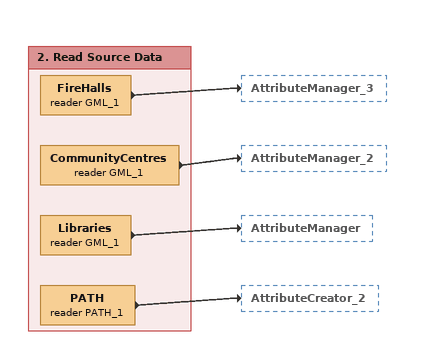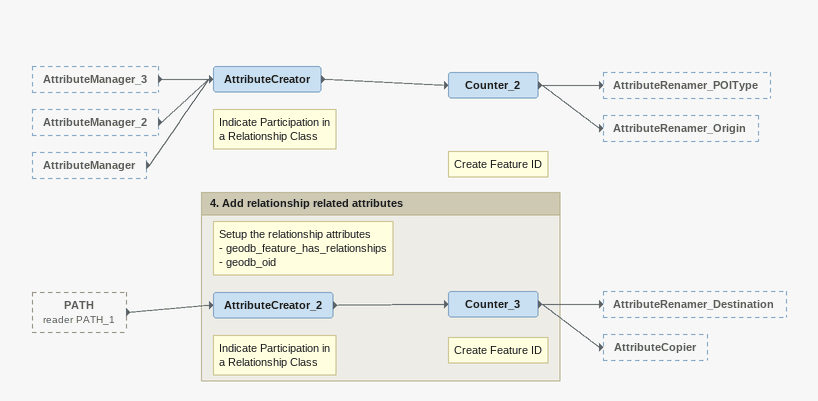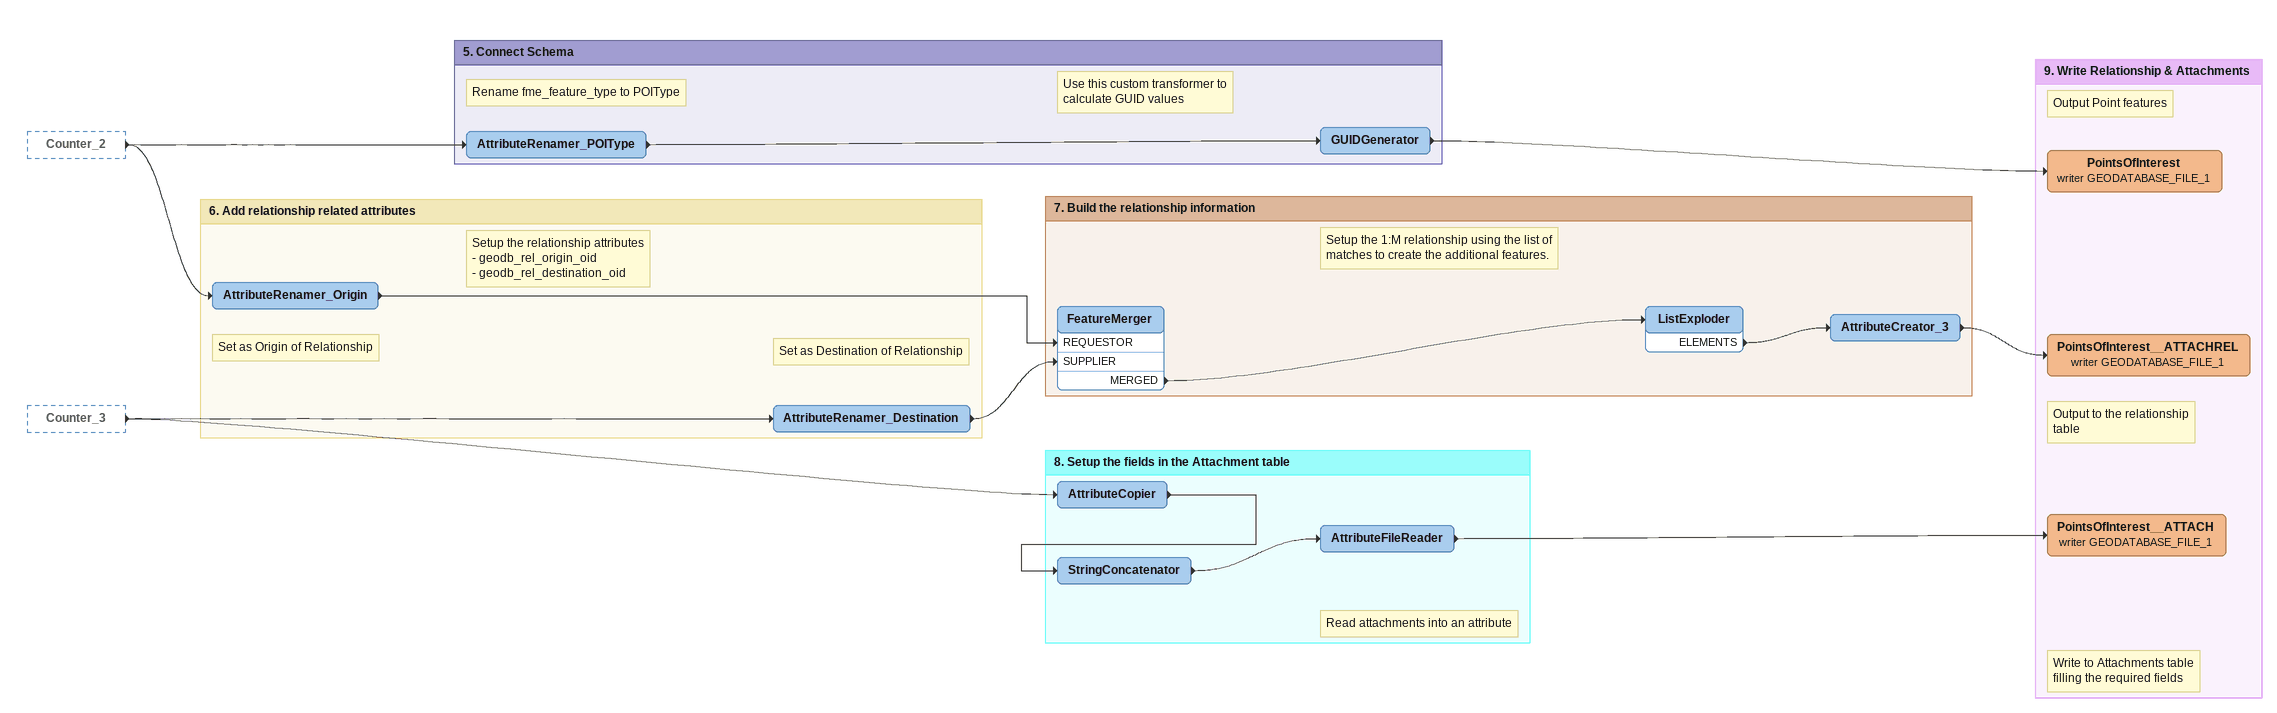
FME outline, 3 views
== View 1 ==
Bookmark: 2. Read Source Data
FireHalls (reader GML_1)
    -> AttributeManager_3
CommunityCentres (reader GML_1)
    -> AttributeManager_2
Libraries (reader GML_1)
    -> AttributeManager
PATH (reader PATH_1)
    -> AttributeCreator_2

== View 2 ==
AttributeManager_3 [outside]
    -> AttributeCreator
AttributeManager_2 [outside]
    -> AttributeCreator
AttributeManager [outside]
    -> AttributeCreator
PATH (reader PATH_1) [outside]
    -> AttributeCreator_2
Note: Indicate Participation in / a Relationship Class
AttributeCreator
    -> Counter_2
Note: Create Feature ID
Counter_2
    -> AttributeRenamer_POIType
    -> AttributeRenamer_Origin

Bookmark: 4. Add relationship related attributes
Note: Indicate Participation in / a Relationship Class
Note: Setup the relationship attributes / - geodb_feature_has_relationships / - geodb_oid
AttributeCreator_2
    -> Counter_3
Note: Create Feature ID
Counter_3
    -> AttributeRenamer_Destination
    -> AttributeCopier

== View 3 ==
Counter_2 [outside]
    -> AttributeRenamer_POIType
    -> AttributeRenamer_Origin
Counter_3 [outside]
    -> AttributeRenamer_Destination
    -> AttributeCopier

Bookmark: 5. Connect Schema
Note: Rename fme_feature_type to POIType
AttributeRenamer_POIType
    -> GUIDGenerator
Note: Use this custom transformer to / calculate GUID values
GUIDGenerator
    -> PointsOfInterest (writer GEODATABASE_FILE_1)

Bookmark: 9. Write Relationship & Attachments
Note: Output Point features
PointsOfInterest (writer GEODATABASE_FILE_1)
Note: Output to the relationship / table
PointsOfInterest__ATTACHREL (writer GEODATABASE_FILE_1)
Note: Write to Attachments table / filling the required fields
PointsOfInterest__ATTACH (writer GEODATABASE_FILE_1)

Bookmark: 6. Add relationship related attributes
Note: Set as Origin of Relationship
Note: Setup the relationship attributes / - geodb_rel_origin_oid / - geodb_rel_destination_oid
AttributeRenamer_Origin
    -> FeatureMerger [REQUESTOR]
Note: Set as Destination of Relationship
AttributeRenamer_Destination
    -> FeatureMerger [SUPPLIER]

Bookmark: 7. Build the relationship information
Note: Setup the 1:M relationship using the list of matches to create the additional features.
FeatureMerger
    MERGED -> ListExploder
ListExploder
    ELEMENTS -> AttributeCreator_3
AttributeCreator_3
    -> PointsOfInterest__ATTACHREL (writer GEODATABASE_FILE_1)

Bookmark: 8. Setup the fields in the Attachment table
AttributeCopier
    -> StringConcatenator
StringConcatenator
    -> AttributeFileReader
Note: Read attachments into an attribute
AttributeFileReader
    -> PointsOfInterest__ATTACH (writer GEODATABASE_FILE_1)
